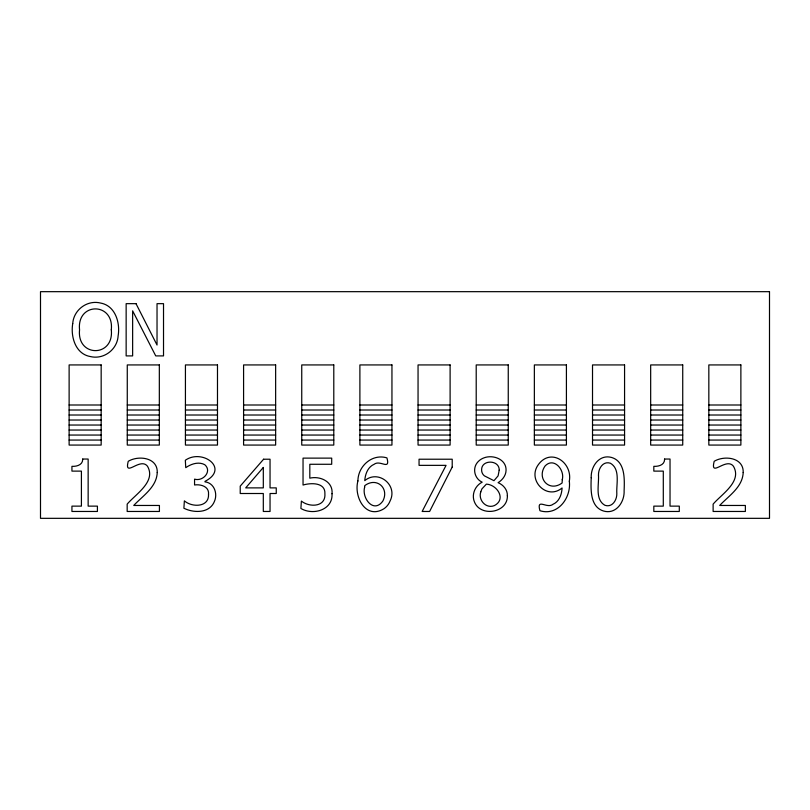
<?xml version="1.0" encoding="UTF-8"?>
<svg xmlns="http://www.w3.org/2000/svg" width="810" height="810" viewBox="0 0 810 810"><rect width="100%" height="100%" fill="white"/><g stroke="black" fill="none" stroke-linecap="round" stroke-linejoin="round"><path stroke-width="1.21" d="M69.123 405L101.169 405M127.271 405L159.327 405M185.429 405L217.485 405M243.587 405L275.643 405M301.745 405L333.791 405M359.893 405L391.949 405M418.051 405L450.107 405M476.209 405L508.255 405M534.357 405L566.413 405M592.515 405L624.571 405M650.673 405L682.729 405M708.831 405L740.877 405M69.123 410.012L101.169 410.012M127.271 410.012L159.327 410.012M185.429 410.012L217.485 410.012M243.587 410.012L275.643 410.012M301.745 410.012L333.791 410.012M359.893 410.012L391.949 410.012M418.051 410.012L450.107 410.012M476.209 410.012L508.255 410.012M534.357 410.012L566.413 410.012M592.515 410.012L624.571 410.012M650.673 410.012L682.729 410.012M708.831 410.012L740.877 410.012M69.123 415.014L101.169 415.014M127.271 415.014L159.327 415.014M185.429 415.014L217.485 415.014M243.587 415.014L275.643 415.014M301.745 415.014L333.791 415.014M359.893 415.014L391.949 415.014M418.051 415.014L450.107 415.014M476.209 415.014L508.255 415.014M534.357 415.014L566.413 415.014M592.515 415.014L624.571 415.014M650.673 415.014L682.729 415.014M708.831 415.014L740.877 415.014M69.123 420.025L101.169 420.025M127.271 420.025L159.327 420.025M185.429 420.025L217.485 420.025M243.587 420.025L275.643 420.025M301.745 420.025L333.791 420.025M359.893 420.025L391.949 420.025M418.051 420.025L450.107 420.025M476.209 420.025L508.255 420.025M534.357 420.025L566.413 420.025M592.515 420.025L624.571 420.025M650.673 420.025L682.729 420.025M708.831 420.025L740.877 420.025M69.123 425.037L101.169 425.037M127.271 425.037L159.327 425.037M185.429 425.037L217.485 425.037M243.587 425.037L275.643 425.037M301.745 425.037L333.791 425.037M359.893 425.037L391.949 425.037M418.051 425.037L450.107 425.037M476.209 425.037L508.255 425.037M534.357 425.037L566.413 425.037M592.515 425.037L624.571 425.037M650.673 425.037L682.729 425.037M708.831 425.037L740.877 425.037M69.123 430.039L101.169 430.039M127.271 430.039L159.327 430.039M185.429 430.039L217.485 430.039M243.587 430.039L275.643 430.039M301.745 430.039L333.791 430.039M359.893 430.039L391.949 430.039M418.051 430.039L450.107 430.039M476.209 430.039L508.255 430.039M534.357 430.039L566.413 430.039M592.515 430.039L624.571 430.039M650.673 430.039L682.729 430.039M708.831 430.039L740.877 430.039M69.123 435.051L101.169 435.051M127.271 435.051L159.327 435.051M185.429 435.051L217.485 435.051M243.587 435.051L275.643 435.051M301.745 435.051L333.791 435.051M359.893 435.051L391.949 435.051M418.051 435.051L450.107 435.051M476.209 435.051L508.255 435.051M534.357 435.051L566.413 435.051M592.515 435.051L624.571 435.051M650.673 435.051L682.729 435.051M708.831 435.051L740.877 435.051M69.123 440.063L101.169 440.063M127.271 440.063L159.327 440.063M185.429 440.063L217.485 440.063M243.587 440.063L275.643 440.063M301.745 440.063L333.791 440.063M359.893 440.063L391.949 440.063M418.051 440.063L450.107 440.063M476.209 440.063L508.255 440.063M534.357 440.063L566.413 440.063M592.515 440.063L624.571 440.063M650.673 440.063L682.729 440.063M708.831 440.063L740.877 440.063M364.652 487.134C361.503 498.018 373.643 514.006 382.867 501.036C389.549 488.217 376.67 476.675 364.753 485.635L364.652 487.134M562.262 479.672L562.12 482.973C549.2 492.612 536.271 478.275 545.11 465.952C553.807 456.81 565.015 469.881 562.262 479.672M591.219 477.708C590.814 489.2 589.883 506.969 603.642 511.049C616.076 514.613 624.642 502.008 624.115 490.799C624.54 479.317 625.391 461.629 611.702 457.498C599.279 453.924 590.672 466.499 591.219 477.708M598.479 475.116C599.127 484.643 594.742 499.527 604.938 505.308C612.299 507.789 616.967 500.023 616.825 493.604C616.197 484.046 620.571 469 610.345 463.209C602.934 460.779 598.276 468.666 598.479 475.116M357.909 480.948C353.616 496.803 365.796 520.03 384.051 508.68A16.625 16.625 0 0 0 390.126 500.863C398.064 485.099 378.25 469.223 364.753 480.654C365.219 474.214 367.76 466.985 374.159 464.282C380.194 459.462 390.562 471.116 386.927 457.883C372.185 453.397 357.979 466.145 357.909 480.948M111.304 329.802C114.2 357.564 76.677 357.544 79.552 329.802C76.596 301.917 114.251 301.968 111.304 329.802M569.319 481.18C571.374 497.715 557.847 516.264 539.946 510.725C536.291 497.472 546.912 509.207 552.967 504.296C559.305 501.592 561.765 494.353 562.089 487.954C546.932 500.681 526.986 480.097 538.296 464.707C550.719 447.373 572.741 462.328 569.319 481.18M72.728 323.605C70.5 336.697 75.462 354.021 90.376 356.552C103.771 359.822 117.339 349.545 118.128 335.846C120.356 322.775 115.324 305.593 100.48 303.031C87.115 299.72 73.599 309.947 72.728 323.605M208.524 494.373C209.132 507.536 191.859 507.546 184.376 500.833L183.89 508.234C193.803 513.175 209.668 513.459 214.437 501.38C217.88 493.634 214.225 482.922 204.981 481.849L204.981 481.363C229.989 468.484 202.216 448.284 185.328 460.272L185.753 467.674C191.13 463.897 198.642 461.366 204.798 464.727C212.392 471.319 202.966 481.778 194.562 479.145L194.562 484.977C200.799 484.026 209.415 486.608 208.524 494.373M332.019 493.746C333.011 510.067 313.004 515.687 300.895 508.477L301.391 501.076C309.268 507.536 325.924 507.313 324.901 493.705C325.458 482.203 310.757 482.74 303.041 485.038L303.041 458.126L331.705 458.126L331.705 464.272L309.815 464.272L309.815 478.163C320.112 475.713 333.274 481.606 332.019 493.746M499.193 470.205L498.099 475.865L493.958 480.694L484.41 475.865A7.482 7.482 0 0 1 481.616 469.78C481.494 459.28 499.638 459.736 499.193 470.205M507.364 495.71C507.951 512.922 480.563 517.398 474.468 501.977C471.268 494.505 475.186 485.615 482.173 482.163C474.883 478.963 472.24 469.162 477.1 462.844A15.015 15.015 0 0 1 484.107 457.812C493.057 454.43 506.291 459.209 506.068 470.134C506.027 475.48 502.362 480.057 498.099 482.659C503.334 484.927 507.597 489.746 507.364 495.71M480.765 491.903C478.011 500.043 486.051 509.105 494.404 505.572C506.544 499.254 497.239 484.755 486.385 484.127L481.93 488.886L480.765 491.903M157.241 472.513C156.664 487.134 142.803 495.811 133.731 505.46L159.418 505.46L159.418 511.464L127.17 511.464L127.17 504.134C135.705 494.08 156.32 481.555 147.521 466.307C140.272 456.698 123.798 478.538 128.253 461.285C138.51 455.139 157.818 457.437 157.241 472.513M743.195 472.513C742.628 487.134 728.757 495.811 719.685 505.46L745.372 505.46L745.372 511.464L713.124 511.464L713.124 504.134C721.659 494.08 742.274 481.555 733.475 466.307C726.226 456.698 709.752 478.538 714.207 461.285C724.474 455.139 743.783 457.437 743.195 472.513M82.711 459.037C82.944 464.95 76.677 466.621 71.938 466.337L71.938 471.116L81.415 471.116L81.415 506.128L71.938 506.128L71.938 511.464L97.413 511.464L97.413 506.128L88.148 506.128L88.148 459.037L82.711 459.037M664.595 459.037C664.828 464.95 658.56 466.621 653.822 466.337L653.822 471.116L663.299 471.116L663.299 506.128L653.822 506.128L653.822 511.464L679.296 511.464L679.296 506.128L670.032 506.128L670.032 459.037L664.595 459.037M452.213 467.046L429.614 511.464L422.142 511.464L446.067 465.355L419.053 465.355L419.053 459.219L452.213 459.219L452.213 467.046M263.311 467.461L245.693 487.883L263.311 487.883L263.311 467.461M263.594 459.219L240.226 486.132L240.226 493.503L263.311 493.503L263.311 511.464L270.044 511.464L270.044 493.503L276.261 493.503L276.261 487.883L270.044 487.883L270.044 459.219L263.594 459.219M769.5 291.671L40.5 291.671L40.5 518.329L769.5 518.329L769.5 291.671M136.009 303.659L126.147 303.659L126.147 355.904L132.637 355.904L132.637 310.848L155.733 355.904L163.519 355.904L163.519 303.659L157.029 303.659L157.029 345.03L136.009 303.659M101.169 364.935L69.123 364.935L69.123 445.065L101.169 445.065L101.169 364.935M159.327 364.935L127.271 364.935L127.271 445.065L159.327 445.065L159.327 364.935M217.485 364.935L185.429 364.935L185.429 445.065L217.485 445.065L217.485 364.935M275.643 364.935L243.587 364.935L243.587 445.065L275.643 445.065L275.643 364.935M333.791 364.935L301.745 364.935L301.745 445.065L333.791 445.065L333.791 364.935M391.949 364.935L359.893 364.935L359.893 445.065L391.949 445.065L391.949 364.935M450.107 364.935L418.051 364.935L418.051 445.065L450.107 445.065L450.107 364.935M508.255 364.935L476.209 364.935L476.209 445.065L508.255 445.065L508.255 364.935M566.413 364.935L534.357 364.935L534.357 445.065L566.413 445.065L566.413 364.935M624.571 364.935L592.515 364.935L592.515 445.065L624.571 445.065L624.571 364.935M682.729 364.935L650.673 364.935L650.673 445.065L682.729 445.065L682.729 364.935M740.877 364.935L708.831 364.935L708.831 445.065L740.877 445.065L740.877 364.935"/></g></svg>
